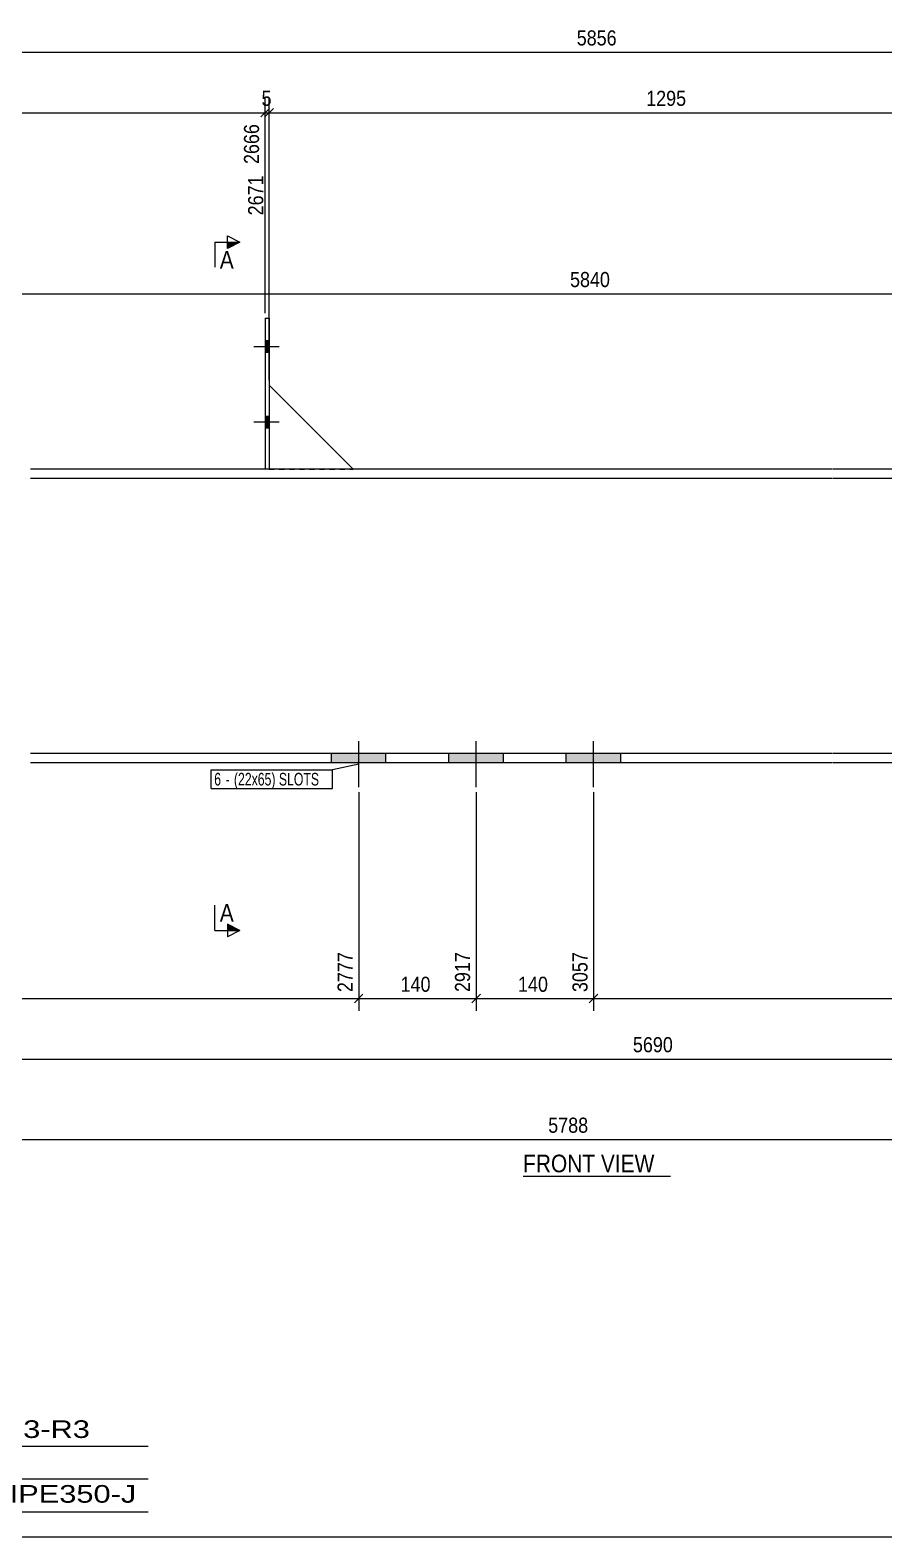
# Model space of a CAD drawing. Header units: millimetres. Extents: x 2 to 825, y 1 to 579.
# Drawn here: x 244.1 to 413.7, y 5 to 304.3 of the extents above; entities that cross this region are included whole.
import ezdxf

# ---------------------------------------------------------------- set-up
doc = ezdxf.new("R2010")
doc.units = ezdxf.units.MM
doc.linetypes.add('XKITLINE00', pattern=[0])
doc.linetypes.add('XKITLINE01', pattern=[4, 1, -1, 1, -1])
for name, color, linetype, lineweight in [('Bolt', 3, 'Continuous', 0), ('BoltMark', 7, 'Continuous', 0), ('Dimensions', 7, 'Continuous', 0), ('DrawingSheet', 5, 'Continuous', 0), ('OtherObjectType', 7, 'Continuous', 0), ('Part', 2, 'Continuous', 0), ('Section', 6, 'Continuous', 0)]:
    doc.layers.add(name, color=color, linetype=linetype, lineweight=lineweight)
doc.styles.add('ARIAL', font='ARIAL.TTF')
doc.styles.add('ARIAL_NARROW', font='ARIALN.TTF')

# ---------------------------------------------------------------- blocks, each defined once
blk = doc.blocks.new('*A2')
at = {"layer": 'Bolt'}
for points in [[(303.93, 158.77), (303.93, 160.6), (314.77, 160.6), (314.77, 158.77)], [(303.93, 158.77), (303.93, 160.6), (314.77, 160.6), (314.77, 158.77)], [(327.27, 158.77), (327.27, 160.6), (338.1, 160.6), (338.1, 158.77)], [(327.27, 158.77), (327.27, 160.6), (338.1, 160.6), (338.1, 158.77)], [(350.6, 158.77), (350.6, 160.6), (361.43, 160.6), (361.43, 158.77)], [(350.6, 158.77), (350.6, 160.6), (361.43, 160.6), (361.43, 158.77)]]:
    blk.add_hatch(color=3, dxfattribs=at).paths.add_polyline_path(points, flags=17)
at = {"layer": 'Bolt', "color": 3, "linetype": 'XKITLINE00', "lineweight": 0}
for p, q in [((309.35, 153.93), (309.35, 163.1)), ((309.35, 153.93), (309.35, 163.1)), ((332.68, 153.93), (332.68, 163.1)), ((332.68, 153.93), (332.68, 163.1)), ((356.02, 153.93), (356.02, 163.1)), ((356.02, 153.93), (356.02, 163.1)), ((303.93, 158.77), (303.93, 160.6)), ((303.93, 158.77), (303.93, 160.6)), ((314.77, 158.77), (314.77, 160.6)), ((314.77, 158.77), (314.77, 160.6)), ((327.27, 158.77), (327.27, 160.6)), ((327.27, 158.77), (327.27, 160.6)), ((338.1, 158.77), (338.1, 160.6)), ((338.1, 158.77), (338.1, 160.6)), ((350.6, 158.77), (350.6, 160.6)), ((350.6, 158.77), (350.6, 160.6)), ((361.43, 158.77), (361.43, 160.6)), ((361.43, 158.77), (361.43, 160.6))]:
    blk.add_line(p, q, dxfattribs=at)
blk = doc.blocks.new('*A5')
at = {"layer": 'Bolt'}
for points in [[(290.75, 242.6), (291.58, 242.6), (291.58, 240.27), (290.75, 240.27)], [(290.75, 242.6), (291.58, 242.6), (291.58, 240.27), (290.75, 240.27)], [(290.75, 227.6), (291.58, 227.6), (291.58, 225.27), (290.75, 225.27)], [(290.75, 227.6), (291.58, 227.6), (291.58, 225.27), (290.75, 225.27)]]:
    blk.add_hatch(color=3, dxfattribs=at).paths.add_polyline_path(points, flags=17)
at = {"layer": 'Bolt', "color": 3, "linetype": 'XKITLINE00', "lineweight": 0}
for p, q in [((291.58, 242.6), (290.75, 242.6)), ((291.58, 242.6), (290.75, 242.6)), ((293.52, 241.43), (288.52, 241.43)), ((293.52, 241.43), (288.52, 241.43)), ((291.58, 240.27), (290.75, 240.27)), ((291.58, 240.27), (290.75, 240.27)), ((291.58, 227.6), (290.75, 227.6)), ((291.58, 227.6), (290.75, 227.6)), ((293.52, 226.43), (288.52, 226.43)), ((293.52, 226.43), (288.52, 226.43)), ((291.58, 225.27), (290.75, 225.27)), ((291.58, 225.27), (290.75, 225.27))]:
    blk.add_line(p, q, dxfattribs=at)
blk = doc.blocks.new('*A11')
at = {"layer": 'Part', "color": 2, "linetype": 'XKITLINE00', "lineweight": 0}
for p, q in [((403.52, 217.1), (244.12, 217.1)), ((512.75, 217.1), (403.62, 217.1)), ((403.52, 215.27), (244.12, 215.27)), ((512.75, 215.27), (403.62, 215.27)), ((403.52, 160.6), (244.12, 160.6)), ((403.52, 158.77), (244.12, 158.77)), ((512.75, 160.6), (403.62, 160.6)), ((512.75, 158.77), (403.62, 158.77))]:
    blk.add_line(p, q, dxfattribs=at)
blk = doc.blocks.new('*A18')
at = {"layer": 'Part', "color": 2, "linetype": 'XKITLINE00', "lineweight": 0}
for p, q in [((290.75, 247.1), (291.58, 247.1)), ((290.75, 247.1), (290.75, 217.1)), ((291.58, 247.1), (291.58, 217.1))]:
    blk.add_line(p, q, dxfattribs=at)
at = {"layer": 'Part', "color": 7, "linetype": 'XKITLINE01', "lineweight": 0}
blk.add_line((291.58, 217.1), (290.75, 217.1), dxfattribs=at)
blk = doc.blocks.new('*A19')
at = {"layer": 'Part', "color": 2, "linetype": 'XKITLINE00', "lineweight": 0}
blk.add_line((308.25, 217.1), (291.58, 233.77), dxfattribs=at)
at = {"layer": 'Part', "color": 7, "linetype": 'XKITLINE01', "lineweight": 0}
for p, q in [((291.58, 233.77), (291.58, 217.1)), ((291.58, 217.1), (308.25, 217.1))]:
    blk.add_line(p, q, dxfattribs=at)
blk = doc.blocks.new('*A58')
at = {"layer": 'DrawingSheet', "color": 5, "linetype": 'XKITLINE00', "lineweight": 0}
blk.add_line((5, 5), (825, 5), dxfattribs=at)
blk = doc.blocks.new('*A62')
at = {"layer": 'OtherObjectType', "color": 6, "linetype": 'XKITLINE00', "lineweight": 0}
for p, q in [((217.5, 23), (267.5, 23)), ((217.5, 16.5), (267.5, 16.5)), ((217.5, 10), (267.5, 10))]:
    blk.add_line(p, q, dxfattribs=at)
at = {"layer": 'OtherObjectType', "color": 6, "style": 'ARIAL_NARROW'}
for s, width, p in [('MARK:', 1.275, (218.27, 24.58)), ('3-R3', 1.525501, (242.69, 24.65)), ('QTY:', 1.275, (217.5, 18.19)), ('1', 1.525501, (236.99, 18.05)), ('DESC.:', 1.275, (217.29, 11.63)), ('IPE350-J', 1.525501, (240, 11.79))]:
    blk.add_text(s, height=3.5, dxfattribs=dict(at, width=width)).set_placement(p)
blk = doc.blocks.new('*A76')
at = {"layer": 'BoltMark', "color": 7, "linetype": 'XKITLINE00', "lineweight": 0}
for p, q in [((280.04, 157.37), (304.16, 157.37)), ((280.04, 153.67), (280.04, 157.37)), ((309.35, 158.52), (304.16, 157.37)), ((304.16, 153.67), (304.16, 157.37)), ((280.04, 153.67), (304.16, 153.67))]:
    blk.add_line(p, q, dxfattribs=at)
at = {"layer": 'BoltMark', "color": 3, "style": 'ARIAL_NARROW', "width": 0.85}
for s, p in [('6', (280.64, 154.27)), ('(22x65) SLOTS', (284.56, 154.27)), ('-', (282.91, 154.27))]:
    blk.add_text(s, height=2.5, dxfattribs=at).set_placement(p)
blk = doc.blocks.new('*A87')
at = {"layer": 'Section'}
for points in [[(283.25, 262.21), (285.75, 262.21), (283.25, 260.96)], [(283.25, 126.73), (285.75, 125.48), (283.25, 125.48)]]:
    blk.add_hatch(color=3, dxfattribs=at).paths.add_polyline_path(points, flags=17)
at = {"layer": 'Section', "color": 3, "linetype": 'XKITLINE00', "lineweight": 0}
for p, q in [((283.25, 260.96), (283.25, 263.46)), ((283.25, 263.46), (285.75, 262.21)), ((285.75, 262.21), (283.25, 260.96)), ((285.75, 125.48), (283.25, 126.73)), ((283.25, 126.73), (283.25, 124.23)), ((285.75, 125.48), (283.25, 124.23))]:
    blk.add_line(p, q, dxfattribs=at)
at = {"layer": 'Section', "color": 1, "linetype": 'XKITLINE00', "lineweight": 0}
for p, q in [((280.75, 262.21), (280.75, 257.21)), ((280.75, 262.21), (285.75, 262.21)), ((280.75, 125.48), (280.75, 130.48)), ((280.75, 125.48), (285.75, 125.48))]:
    blk.add_line(p, q, dxfattribs=at)
at = {"layer": 'Section', "color": 7, "style": 'ARIAL', "width": 0.85}
for p in [(281.75, 256.96), (281.75, 127.23)]:
    blk.add_text('A', height=3.5, dxfattribs=at).set_placement(p)
blk = doc.blocks.new('*A88')
at = {"layer": 'OtherObjectType', "color": 7, "linetype": 'XKITLINE00', "lineweight": 0}
blk.add_line((342.01, 76.68), (371.31, 76.68), dxfattribs=at)
at = {"layer": 'OtherObjectType', "color": 7, "style": 'ARIAL', "width": 0.85}
blk.add_text('FRONT VIEW', height=3.5, dxfattribs=at).set_placement((342.01, 77.43))
blk = doc.blocks.new('*A89')
at = {"layer": 'Dimensions', "color": 7, "linetype": 'XKITLINE00', "lineweight": 0}
blk.add_line((56.45, 299.93), (657.79, 299.93), dxfattribs=at)
at = {"layer": 'Dimensions', "color": 3, "style": 'ARIAL', "width": 0.85}
blk.add_text('5856', height=3, dxfattribs=at).set_placement((352.67, 301.28))
blk = doc.blocks.new('*A90')
at = {"layer": 'Dimensions', "color": 7, "linetype": 'XKITLINE00', "lineweight": 0}
blk.add_line((56.45, 251.93), (655.13, 251.93), dxfattribs=at)
at = {"layer": 'Dimensions', "color": 3, "style": 'ARIAL', "width": 0.85}
blk.add_text('5840', height=3, dxfattribs=at).set_placement((351.34, 253.28))
blk = doc.blocks.new('*A92')
at = {"layer": 'Dimensions', "color": 7, "linetype": 'XKITLINE00', "lineweight": 0}
blk.add_line((56.45, 83.93), (646.48, 83.93), dxfattribs=at)
at = {"layer": 'Dimensions', "color": 3, "style": 'ARIAL', "width": 0.85}
blk.add_text('5788', height=3, dxfattribs=at).set_placement((347.01, 85.28))
blk = doc.blocks.new('*A96')
at = {"layer": 'Dimensions', "color": 7, "linetype": 'XKITLINE00', "lineweight": 0}
blk.add_line((81.45, 99.93), (655.13, 99.93), dxfattribs=at)
at = {"layer": 'Dimensions', "color": 3, "style": 'ARIAL', "width": 0.85}
blk.add_text('5690', height=3, dxfattribs=at).set_placement((363.84, 101.28))
blk = doc.blocks.new('*A97')
at = {"layer": 'Dimensions', "color": 7, "linetype": 'XKITLINE00', "lineweight": 0}
for p, q in [((56.45, 156.1), (56.45, 109.53)), ((309.35, 152.93), (309.35, 109.53)), ((57.3, 112.78), (55.6, 111.08)), ((56.45, 111.93), (309.35, 111.93)), ((310.2, 112.78), (308.5, 111.08))]:
    blk.add_line(p, q, dxfattribs=at)
at = {"layer": 'Dimensions', "color": 3}
for p in [(56.45, 111.93), (309.35, 111.93)]:
    blk.add_point(p, dxfattribs=at)
at = {"layer": 'Dimensions', "color": 3, "style": 'ARIAL', "width": 0.85}
blk.add_text('2777', height=3, rotation=90.0002, dxfattribs=at).set_placement((308.15, 113.23))
blk.add_text('2777', height=3, dxfattribs=at).set_placement((178.45, 113.28))
blk = doc.blocks.new('*A98')
at = {"layer": 'Dimensions', "color": 7, "linetype": 'XKITLINE00', "lineweight": 0}
for p, q in [((309.35, 152.93), (309.35, 109.53)), ((332.68, 152.93), (332.68, 109.53)), ((310.2, 112.78), (308.5, 111.08)), ((309.35, 111.93), (332.68, 111.93)), ((333.53, 112.78), (331.84, 111.08))]:
    blk.add_line(p, q, dxfattribs=at)
at = {"layer": 'Dimensions', "color": 3}
for p in [(309.35, 111.93), (332.68, 111.93)]:
    blk.add_point(p, dxfattribs=at)
at = {"layer": 'Dimensions', "color": 3, "style": 'ARIAL', "width": 0.85}
blk.add_text('2917', height=3, rotation=90.0002, dxfattribs=at).set_placement((331.48, 113.23))
blk.add_text('140', height=3, dxfattribs=at).set_placement((317.68, 113.28))
blk = doc.blocks.new('*A99')
at = {"layer": 'Dimensions', "color": 7, "linetype": 'XKITLINE00', "lineweight": 0}
for p, q in [((332.68, 152.93), (332.68, 109.53)), ((356.02, 152.93), (356.02, 109.53)), ((333.53, 112.78), (331.84, 111.08)), ((332.68, 111.93), (356.02, 111.93)), ((356.87, 112.78), (355.17, 111.08))]:
    blk.add_line(p, q, dxfattribs=at)
at = {"layer": 'Dimensions', "color": 3}
for p in [(332.68, 111.93), (356.02, 111.93)]:
    blk.add_point(p, dxfattribs=at)
at = {"layer": 'Dimensions', "color": 3, "style": 'ARIAL', "width": 0.85}
blk.add_text('3057', height=3, rotation=90.0002, dxfattribs=at).set_placement((354.82, 113.23))
blk.add_text('140', height=3, dxfattribs=at).set_placement((341.01, 113.28))
blk = doc.blocks.new('*A100')
at = {"layer": 'Dimensions', "color": 7, "linetype": 'XKITLINE00', "lineweight": 0}
for p, q in [((655.13, 216.1), (655.13, 109.53)), ((356.02, 152.93), (356.02, 109.53)), ((356.87, 112.78), (355.17, 111.08)), ((356.02, 111.93), (655.13, 111.93)), ((655.98, 112.78), (654.28, 111.08))]:
    blk.add_line(p, q, dxfattribs=at)
at = {"layer": 'Dimensions', "color": 3}
for p in [(356.02, 111.93), (655.13, 111.93)]:
    blk.add_point(p, dxfattribs=at)
at = {"layer": 'Dimensions', "color": 3, "style": 'ARIAL', "width": 0.85}
blk.add_text('5840', height=3, rotation=90.0002, dxfattribs=at).set_placement((653.93, 113.23))
blk.add_text('2782', height=3, dxfattribs=at).set_placement((501.12, 113.28))
blk = doc.blocks.new('*A105')
at = {"layer": 'Dimensions', "color": 7, "linetype": 'XKITLINE00', "lineweight": 0}
for p, q in [((182.35, 234.77), (182.35, 290.78)), ((290.75, 248.1), (290.75, 290.78)), ((183.2, 288.78), (181.5, 287.08)), ((182.35, 287.93), (290.75, 287.93)), ((291.6, 288.78), (289.9, 287.08))]:
    blk.add_line(p, q, dxfattribs=at)
at = {"layer": 'Dimensions', "color": 3}
for p in [(182.35, 287.93), (290.75, 287.93)]:
    blk.add_point(p, dxfattribs=at)
at = {"layer": 'Dimensions', "color": 3, "style": 'ARIAL', "width": 0.85}
blk.add_text('1295', height=3, dxfattribs=at).set_placement((232.1, 289.28))
blk.add_text('2666', height=3, rotation=90.0002, dxfattribs=at).set_placement((289.55, 277.73))
blk = doc.blocks.new('*A106')
at = {"layer": 'Dimensions', "color": 7, "linetype": 'XKITLINE00', "lineweight": 0}
for p, q in [((290.75, 248.1), (290.75, 290.78)), ((291.58, 234.77), (291.58, 290.78)), ((291.6, 288.78), (289.9, 287.08)), ((292.43, 288.78), (290.73, 287.08)), ((290.75, 287.93), (291.58, 287.93))]:
    blk.add_line(p, q, dxfattribs=at)
at = {"layer": 'Dimensions', "color": 3}
for p in [(290.75, 287.93), (291.58, 287.93)]:
    blk.add_point(p, dxfattribs=at)
at = {"layer": 'Dimensions', "color": 3, "style": 'ARIAL', "width": 0.85}
blk.add_text('5', height=3, dxfattribs=at).set_placement((290.05, 289.28))
blk.add_text('2671', height=3, rotation=90.0002, dxfattribs=at).set_placement((290.38, 267.53))
blk = doc.blocks.new('*A107')
at = {"layer": 'Dimensions', "color": 7, "linetype": 'XKITLINE00', "lineweight": 0}
for p, q in [((291.58, 234.77), (291.58, 290.78)), ((450.25, 248.1), (450.25, 290.78)), ((292.43, 288.78), (290.73, 287.08)), ((291.58, 287.93), (450.25, 287.93)), ((451.1, 288.78), (449.4, 287.08))]:
    blk.add_line(p, q, dxfattribs=at)
at = {"layer": 'Dimensions', "color": 3}
for p in [(291.58, 287.93), (450.25, 287.93)]:
    blk.add_point(p, dxfattribs=at)
at = {"layer": 'Dimensions', "color": 3, "style": 'ARIAL', "width": 0.85}
blk.add_text('1295', height=3, dxfattribs=at).set_placement((366.47, 289.28))
blk.add_text('3966', height=3, rotation=90.0002, dxfattribs=at).set_placement((449.05, 277.73))

msp = doc.modelspace()

# ---------------------------------------------------------------- block references
at = {"lineweight": 0}
for name in ['*A58', '*A89', '*A105', '*A106', '*A107', '*A87', '*A90', '*A18', '*A5', '*A19', '*A96', '*A100', '*A2', '*A92', '*A97', '*A76', '*A98', '*A99', '*A88', '*A62']:
    msp.add_blockref(name, (0, 0), dxfattribs=at)
at = {"layer": 'Part', "lineweight": 0}
msp.add_blockref('*A11', (0, 0), dxfattribs=at)

doc.saveas('drawing.dxf')
